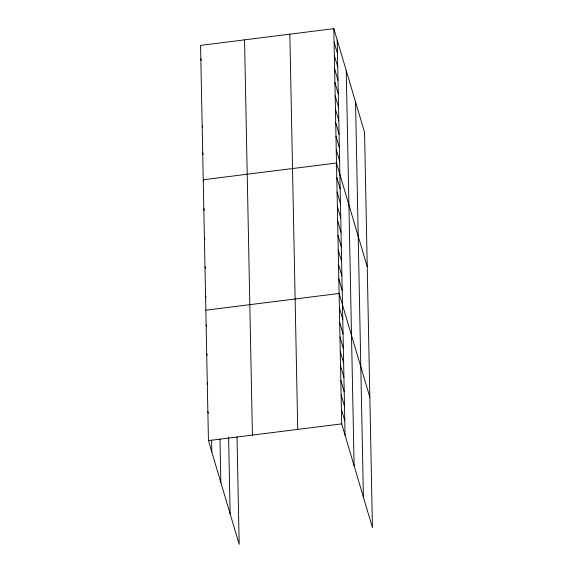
<?xml version="1.0" encoding="UTF-8"?>
<svg xmlns="http://www.w3.org/2000/svg" width="573" height="573" viewBox="0 0 573 573"><rect width="100%" height="100%" fill="white"/><g stroke="black" fill="none" stroke-linecap="round" stroke-linejoin="round"><path stroke-width="0.86" d="M333.83 28.65L341.701 423.877L372.436 527.611L364.564 132.384L333.83 28.65L200.564 45.389L208.436 440.616L239.17 544.35L237.029 436.941M205.843 310.194L339.109 293.448L369.836 397.189M208.436 440.616L341.701 423.877M334.102 42.087L337.476 53.468M334.367 55.524L337.741 66.905M334.639 68.961L338.006 80.349M334.904 82.397L338.278 93.786M335.169 95.841L338.543 107.223M335.441 109.278L338.808 120.659M335.706 122.715L339.08 134.096M335.971 136.152L339.345 147.533M336.244 149.589L339.61 160.97M367.236 266.76L336.509 163.026L203.243 179.764L203.723 181.39M336.795 177.515L340.169 188.904M337.089 192.012L340.455 203.394M337.375 206.502L340.749 217.883M337.662 220.992L341.035 232.373M337.955 235.482L341.322 246.87M338.242 249.978L341.615 261.36M338.528 264.468L341.902 275.849M338.815 278.958L342.188 290.339M339.395 307.945L342.769 319.326M339.682 322.434L343.055 333.815M339.975 336.924L343.342 348.305M340.262 351.414L343.635 362.802M340.548 365.911L343.922 377.292M340.842 380.4L344.208 391.782M341.128 394.89L344.502 406.271M341.415 409.387L344.788 420.768M200.837 58.826L201.316 60.452M202.176 126.017L202.656 127.643M202.706 152.891L203.193 154.517M203.823 208.751L204.303 210.377M204.396 237.731L204.883 239.356M204.976 266.717L205.456 268.343M205.549 295.697L206.036 297.323M206.13 324.683L206.609 326.309M206.71 353.663L207.19 355.289M207.283 382.649L207.763 384.275M207.863 411.629L208.343 413.255M355.532 101.908L363.404 497.135M346.235 70.508L354.107 465.734M337.203 40.031L345.075 435.258M289.852 34.172L297.724 429.399M244.542 39.866L252.414 435.093M228.613 437.156L230.138 513.874M219.975 438.997L220.841 482.473M211.573 440.064L211.809 451.997"/></g></svg>
